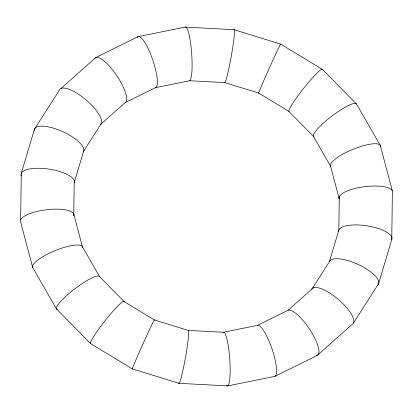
<?xml version="1.0" encoding="UTF-8"?>
<svg xmlns="http://www.w3.org/2000/svg" width="413" height="413" viewBox="0 0 413 413"><rect width="100%" height="100%" fill="white"/><g stroke="black" fill="none" stroke-linecap="round" stroke-linejoin="round"><path stroke-width="0.62" d="M20.65 219.984L21.239 173.455L34.455 129.171L59.389 90.163A26.953 8.885 40.5 0 1 85.155 99.172A26.953 8.885 40.5 0 1 100.803 124.396M73.757 215.493L74.17 182.897L83.607 151.266L101.422 123.404M339.249 196.867L338.83 230.103L329.393 261.734L311.918 289.064M353.611 322.837L378.545 283.829L391.761 239.545L392.35 193.016A26.953 8.348 -7.1 0 0 365.686 186.552A26.953 8.348 -7.1 0 0 339.28 199.061L330.596 166.258L313.395 136.352L288.847 111.381L258.631 93.044L224.801 82.595L189.665 80.742L155.618 87.613L124.974 102.739L100.782 124.251M60.985 88.475L95.775 57.541L138.174 36.612L185.292 27.103L233.913 29.664L280.721 44.124L322.538 69.498L356.502 104.05L380.301 145.433L392.319 190.827M73.721 213.939L82.404 246.742L99.605 276.648L124.153 301.619L154.369 319.956L188.199 330.405L223.335 332.259L257.382 325.387L288.026 310.261L313.168 287.907M73.912 215.571A26.953 8.348 -7.1 0 0 46.215 209.768A26.953 8.348 -7.1 0 0 20.681 222.173L32.699 267.567L56.498 308.95L90.462 343.502L132.279 368.876L179.087 383.336L227.708 385.897L274.826 376.388L317.225 355.459L352.015 324.525A26.953 8.885 40.5 0 0 339.352 300.318A26.953 8.885 40.5 0 0 311.841 289.064M223.335 332.259A26.953 4.218 85.9 0 1 229.86 360.755A26.953 4.218 85.9 0 1 226.577 385.463M257.382 325.387A26.953 6.231 71.2 0 1 271.94 348.696A26.953 6.231 71.2 0 1 274.826 376.388M288.026 310.261A26.953 7.826 56.1 0 1 310.974 331.371A26.953 7.826 56.1 0 1 316.131 355.65M329.393 261.734A26.953 9.334 24.6 0 1 359.749 265.187A26.953 9.334 24.6 0 1 377.415 285.316M338.614 231.285A26.953 9.153 8.6 0 1 366.94 225.818A26.953 9.153 8.6 0 1 391.761 239.545M330.596 166.258A26.953 6.969 -22.4 0 1 354.746 148.618A26.953 6.969 -22.4 0 1 380.44 146.852M314.117 136.92A26.953 5.121 -37.3 0 1 330.798 116.931A26.953 5.121 -37.3 0 1 356.502 104.05M288.847 111.381A26.953 2.922 -51.7 0 1 304.68 87.024A26.953 2.922 -51.7 0 1 322.538 69.498M258.868 92.848A26.953 0.521 -65.8 0 1 268.77 69.327A26.953 0.521 -65.8 0 1 280.721 44.124M233.913 29.664A26.953 1.91 -79.9 0 1 231.636 54.196A26.953 1.91 -79.9 0 1 224.801 82.595M185.292 27.103A26.953 4.218 85.9 0 1 191.565 52.079A26.953 4.218 85.9 0 1 189.665 80.742M137.292 37.382A26.953 6.231 71.2 0 1 151.948 57.701A26.953 6.231 71.2 0 1 155.618 87.613M94.933 58.125A26.953 7.826 56.1 0 1 116.817 75.698A26.953 7.826 56.1 0 1 124.974 102.739M34.227 130.673A26.953 9.334 24.6 0 1 60.474 130.663A26.953 9.334 24.6 0 1 83.607 151.266M21.264 175.871A26.953 9.153 8.6 0 1 47.603 168.912A26.953 9.153 8.6 0 1 74.17 182.897M32.699 267.567A26.953 6.969 -22.4 0 1 56.023 250.252A26.953 6.969 -22.4 0 1 82.605 247.645M57.221 309.518A26.953 5.121 -37.3 0 1 73.906 289.528A26.953 5.121 -37.3 0 1 99.605 276.648M90.462 343.502A26.953 2.922 -51.7 0 1 106.296 319.151A26.953 2.922 -51.7 0 1 124.153 301.619M132.516 368.68A26.953 0.521 -65.8 0 1 142.418 345.16A26.953 0.521 -65.8 0 1 154.369 319.956M188.199 330.405A26.953 1.91 -79.9 0 1 185.308 358.407A26.953 1.91 -79.9 0 1 178.653 382.934"/></g></svg>
